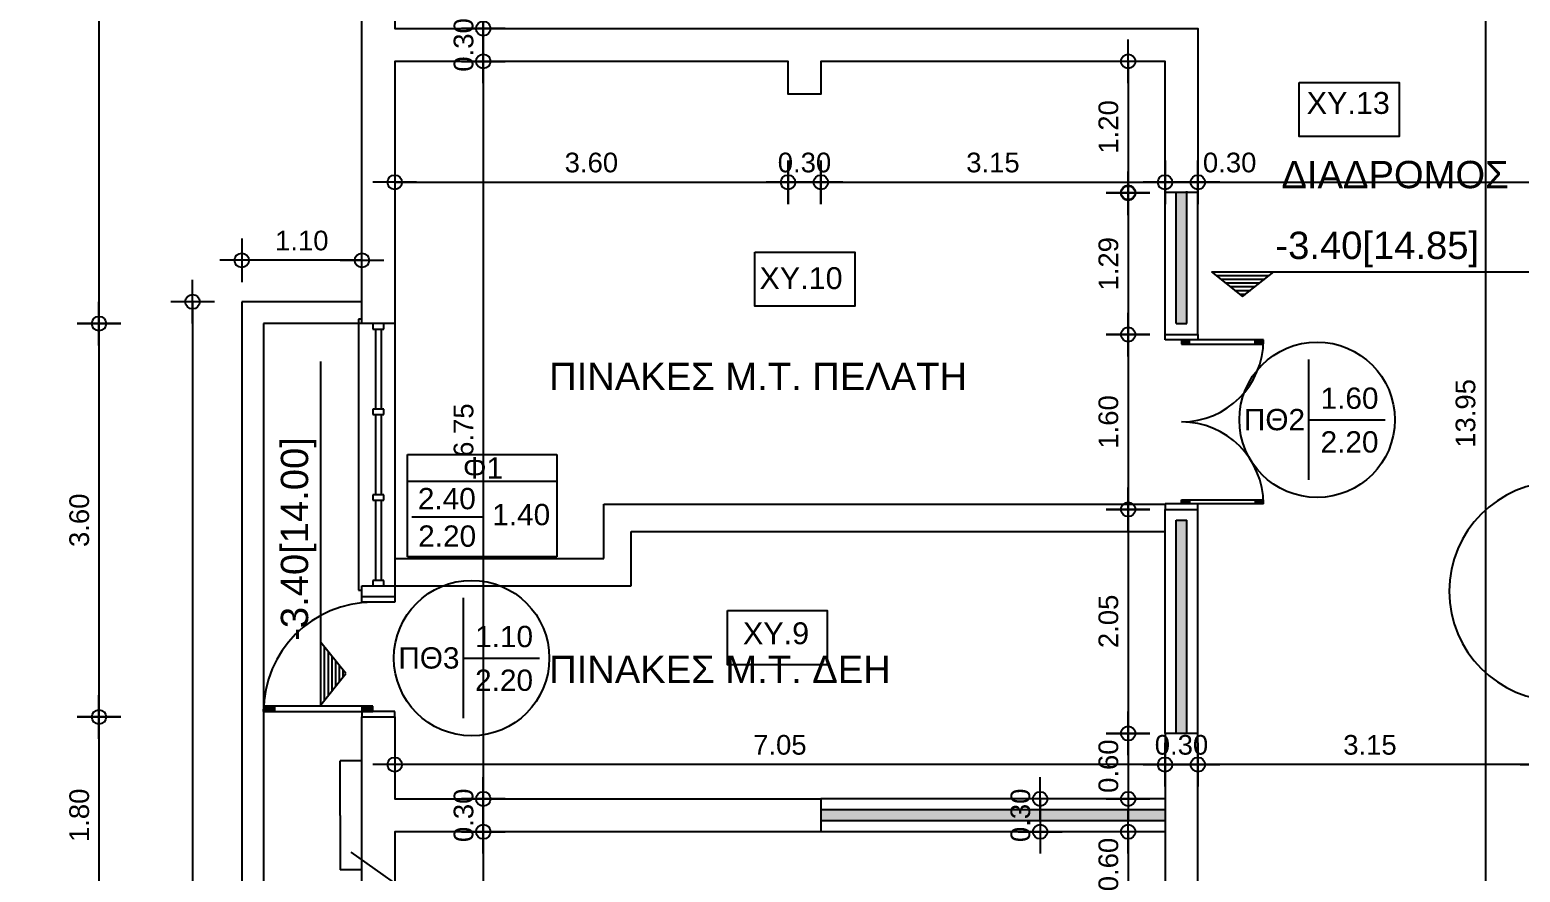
# Model space of a CAD drawing. Header units: metres. Extents: x -11 to 85, y -301 to 135.
# Drawn here: x 11.73 to 25.37, y -278.62 to -270.91 of the extents above; entities that cross this region are included whole.
import ezdxf
from ezdxf.enums import TextEntityAlignment as Align

# ---------------------------------------------------------------- set-up
doc = ezdxf.new("R2010")
doc.units = ezdxf.units.M
doc.header["$LTSCALE"] = 0.036
doc.header["$PDMODE"] = 2
for name, color, linetype in [('arxitek ypogeio', 252, 'Continuous'), ('DIMBLK', 252, 'Continuous'), ('electext', 20, 'Continuous'), ('Parathira', 252, 'Continuous')]:
    doc.layers.add(name, color=color, linetype=linetype)
doc.styles.add('COMU-N', font='arial.ttf')
doc.styles.get("Standard").update_dxf_attribs({"font": 'arial.ttf'})
doc.dimstyles.new('CADWDOT', dxfattribs={"dimscale": 0.1, "dimtxt": 1.8, "dimasz": 0.08, "dimexe": 2, "dimexo": 0, "dimgap": 0.09, "dimtad": 0, "dimrnd": 0.001, "dimzin": 0, "dimdsep": 46, "dimtxsty": 'Standard', "dimblk1": 'ARTDIM', "dimblk2": 'ARTDIM', "dimsah": 1, "dimcen": 0.09, "dimdle": 0.05, "dimse1": 1, "dimse2": 1, "dimadec": 0, "dimazin": 0, "dimtfac": 1, "dimtmove": 0, "dimatfit": 3, "dimldrblk": 'ARTDIM', "dimfxl": 2, "dimtvp": 0.9999, "dimtolj": 1, "dimtzin": 0, "dimarcsym": 0})

# ---------------------------------------------------------------- blocks, each defined once
blk = doc.blocks.new('ARTDIM')
at = {"layer": 'DIMBLK'}
for p, q in [((0, -24.9975), (0, 24.9975)), ((-24.9975, 0), (24.9975, 0))]:
    blk.add_line(p, q, dxfattribs=at)
blk.add_circle((0, 0), 8.25, dxfattribs=at)
blk = doc.blocks.new('*D1514')
at = {"layer": 'arxitek ypogeio', "color": 0, "lineweight": -2}
blk.add_line((9.674, -256.204), (9.674, -285.588), dxfattribs=at)
at = {"layer": 'Defpoints', "color": 0, "transparency": 16777216}
for p in [(13.507, -256.196), (9.674, -285.596), (13.507, -285.596)]:
    blk.add_point(p, dxfattribs=at)
at = {"layer": 'arxitek ypogeio', "color": 0, "lineweight": -2, "xscale": 0.008, "yscale": 0.008, "zscale": 0.008}
for p, rotation in [((9.674, -256.196), 90), ((9.674, -285.596), 270)]:
    blk.add_blockref('ARTDIM', p, dxfattribs=dict(at, rotation=rotation))
at = {"layer": 'arxitek ypogeio', "color": 0, "insert": (9.494, -270.896), "char_height": 0.18, "attachment_point": 5, "rotation": 90}
blk.add_mtext('\\A1;29.40', dxfattribs=at)
blk = doc.blocks.new('*D1527')
at = {"layer": 'arxitek ypogeio', "color": 0, "lineweight": -2}
blk.add_line((12.368, -267.154), (12.368, -273.588), dxfattribs=at)
at = {"layer": 'Defpoints', "color": 0, "transparency": 16777216}
for p in [(13.507, -267.146), (12.368, -273.596), (13.507, -273.596)]:
    blk.add_point(p, dxfattribs=at)
at = {"layer": 'arxitek ypogeio', "color": 0, "lineweight": -2, "xscale": 0.008, "yscale": 0.008, "zscale": 0.008}
for p, rotation in [((12.368, -267.146), 90), ((12.368, -273.596), 270)]:
    blk.add_blockref('ARTDIM', p, dxfattribs=dict(at, rotation=rotation))
at = {"layer": 'arxitek ypogeio', "color": 0, "insert": (12.188, -270.371), "char_height": 0.18, "attachment_point": 5, "rotation": 90}
blk.add_mtext('\\A1;6.45', dxfattribs=at)
blk = doc.blocks.new('*D1528')
at = {"layer": 'arxitek ypogeio', "color": 0, "lineweight": -2}
blk.add_line((12.368, -273.604), (12.368, -277.188), dxfattribs=at)
at = {"layer": 'Defpoints', "color": 0, "transparency": 16777216}
for p in [(13.507, -273.596), (12.368, -277.196), (13.507, -277.196)]:
    blk.add_point(p, dxfattribs=at)
at = {"layer": 'arxitek ypogeio', "color": 0, "lineweight": -2, "xscale": 0.008, "yscale": 0.008, "zscale": 0.008}
for p, rotation in [((12.368, -273.596), 90), ((12.368, -277.196), 270)]:
    blk.add_blockref('ARTDIM', p, dxfattribs=dict(at, rotation=rotation))
at = {"layer": 'arxitek ypogeio', "color": 0, "insert": (12.188, -275.396), "char_height": 0.18, "attachment_point": 5, "rotation": 90}
blk.add_mtext('\\A1;3.60', dxfattribs=at)
blk = doc.blocks.new('*D1529')
at = {"layer": 'arxitek ypogeio', "color": 0, "lineweight": -2}
blk.add_line((12.368, -277.204), (12.368, -278.988), dxfattribs=at)
at = {"layer": 'Defpoints', "color": 0, "transparency": 16777216}
for p in [(13.507, -277.196), (12.368, -278.996), (13.507, -278.996)]:
    blk.add_point(p, dxfattribs=at)
at = {"layer": 'arxitek ypogeio', "color": 0, "lineweight": -2, "xscale": 0.008, "yscale": 0.008, "zscale": 0.008}
for p, rotation in [((12.368, -277.196), 90), ((12.368, -278.996), 270)]:
    blk.add_blockref('ARTDIM', p, dxfattribs=dict(at, rotation=rotation))
at = {"layer": 'arxitek ypogeio', "color": 0, "insert": (12.188, -278.096), "char_height": 0.18, "attachment_point": 5, "rotation": 90}
blk.add_mtext('\\A1;1.80', dxfattribs=at)
blk = doc.blocks.new('*D1577')
at = {"layer": 'arxitek ypogeio', "color": 0, "lineweight": -2}
blk.add_line((15.885, -267.454), (15.885, -270.888), dxfattribs=at)
at = {"layer": 'Defpoints', "color": 0, "transparency": 16777216}
for p in [(15.074, -267.446), (15.074, -270.896), (15.885, -270.896)]:
    blk.add_point(p, dxfattribs=at)
at = {"layer": 'arxitek ypogeio', "color": 0, "lineweight": -2, "xscale": 0.008, "yscale": 0.008, "zscale": 0.008}
for p, rotation in [((15.885, -267.446), 90), ((15.885, -270.896), 270)]:
    blk.add_blockref('ARTDIM', p, dxfattribs=dict(at, rotation=rotation))
at = {"layer": 'arxitek ypogeio', "color": 0, "insert": (15.705, -269.171), "char_height": 0.18, "attachment_point": 5, "rotation": 90}
blk.add_mtext('\\A1;3.45', dxfattribs=at)
blk = doc.blocks.new('*D1578')
at = {"layer": 'arxitek ypogeio', "color": 0, "lineweight": -2}
blk.add_line((15.885, -270.904), (15.885, -271.188), dxfattribs=at)
at = {"layer": 'Defpoints', "color": 0, "transparency": 16777216}
for p in [(15.074, -270.896), (15.074, -271.196), (15.885, -271.196)]:
    blk.add_point(p, dxfattribs=at)
at = {"layer": 'arxitek ypogeio', "color": 0, "lineweight": -2, "xscale": 0.008, "yscale": 0.008, "zscale": 0.008}
for p, rotation in [((15.885, -270.896), 90), ((15.885, -271.196), 270)]:
    blk.add_blockref('ARTDIM', p, dxfattribs=dict(at, rotation=rotation))
at = {"layer": 'arxitek ypogeio', "color": 0, "insert": (15.705, -271.046), "char_height": 0.18, "attachment_point": 5, "rotation": 90}
blk.add_mtext('\\A1;0.30', dxfattribs=at)
blk = doc.blocks.new('*D1579')
at = {"layer": 'arxitek ypogeio', "color": 0, "lineweight": -2}
blk.add_line((15.885, -271.204), (15.885, -277.938), dxfattribs=at)
at = {"layer": 'Defpoints', "color": 0, "transparency": 16777216}
for p in [(15.074, -271.196), (15.074, -277.946), (15.885, -277.946)]:
    blk.add_point(p, dxfattribs=at)
at = {"layer": 'arxitek ypogeio', "color": 0, "lineweight": -2, "xscale": 0.008, "yscale": 0.008, "zscale": 0.008}
for p, rotation in [((15.885, -271.196), 90), ((15.885, -277.946), 270)]:
    blk.add_blockref('ARTDIM', p, dxfattribs=dict(at, rotation=rotation))
at = {"layer": 'arxitek ypogeio', "color": 0, "insert": (15.705, -274.571), "char_height": 0.18, "attachment_point": 5, "rotation": 90}
blk.add_mtext('\\A1;6.75', dxfattribs=at)
blk = doc.blocks.new('*D1580')
at = {"layer": 'arxitek ypogeio', "color": 0, "lineweight": -2}
blk.add_line((15.885, -277.954), (15.885, -278.238), dxfattribs=at)
at = {"layer": 'Defpoints', "color": 0, "transparency": 16777216}
for p in [(15.074, -277.946), (15.074, -278.246), (15.885, -278.246)]:
    blk.add_point(p, dxfattribs=at)
at = {"layer": 'arxitek ypogeio', "color": 0, "lineweight": -2, "xscale": 0.008, "yscale": 0.008, "zscale": 0.008}
for p, rotation in [((15.885, -277.946), 90), ((15.885, -278.246), 270)]:
    blk.add_blockref('ARTDIM', p, dxfattribs=dict(at, rotation=rotation))
at = {"layer": 'arxitek ypogeio', "color": 0, "insert": (15.705, -278.096), "char_height": 0.18, "attachment_point": 5, "rotation": 90}
blk.add_mtext('\\A1;0.30', dxfattribs=at)
blk = doc.blocks.new('*D1581')
at = {"layer": 'arxitek ypogeio', "color": 0, "lineweight": -2}
blk.add_line((15.885, -278.254), (15.885, -285.288), dxfattribs=at)
at = {"layer": 'Defpoints', "color": 0, "transparency": 16777216}
for p in [(15.074, -278.246), (15.074, -285.296), (15.885, -285.296)]:
    blk.add_point(p, dxfattribs=at)
at = {"layer": 'arxitek ypogeio', "color": 0, "lineweight": -2, "xscale": 0.008, "yscale": 0.008, "zscale": 0.008}
for p, rotation in [((15.885, -278.246), 90), ((15.885, -285.296), 270)]:
    blk.add_blockref('ARTDIM', p, dxfattribs=dict(at, rotation=rotation))
at = {"layer": 'arxitek ypogeio', "color": 0, "insert": (15.705, -281.771), "char_height": 0.18, "attachment_point": 5, "rotation": 90}
blk.add_mtext('\\A1;7.05', dxfattribs=at)
blk = doc.blocks.new('*D1583')
at = {"layer": 'arxitek ypogeio', "color": 0, "lineweight": -2}
blk.add_line((15.082, -272.303), (18.666, -272.303), dxfattribs=at)
at = {"layer": 'Defpoints', "color": 0, "transparency": 16777216}
for p in [(15.074, -271.196), (18.674, -271.196), (18.674, -272.303)]:
    blk.add_point(p, dxfattribs=at)
at = {"layer": 'arxitek ypogeio', "color": 0, "lineweight": -2, "xscale": 0.008, "yscale": 0.008, "zscale": 0.008, "rotation": 180}
blk.add_blockref('ARTDIM', (15.074, -272.303), dxfattribs=at)
at = {"layer": 'arxitek ypogeio', "color": 0, "lineweight": -2, "xscale": 0.008, "yscale": 0.008, "zscale": 0.008}
blk.add_blockref('ARTDIM', (18.674, -272.303), dxfattribs=at)
at = {"layer": 'arxitek ypogeio', "color": 0, "insert": (16.874, -272.123), "char_height": 0.18, "attachment_point": 5}
blk.add_mtext('\\A1;3.60', dxfattribs=at)
blk = doc.blocks.new('*D1584')
at = {"layer": 'arxitek ypogeio', "color": 0, "lineweight": -2}
blk.add_line((18.682, -272.303), (18.966, -272.303), dxfattribs=at)
at = {"layer": 'Defpoints', "color": 0, "transparency": 16777216}
for p in [(18.674, -271.496), (18.974, -271.496), (18.974, -272.303)]:
    blk.add_point(p, dxfattribs=at)
at = {"layer": 'arxitek ypogeio', "color": 0, "lineweight": -2, "xscale": 0.008, "yscale": 0.008, "zscale": 0.008, "rotation": 180}
blk.add_blockref('ARTDIM', (18.674, -272.303), dxfattribs=at)
at = {"layer": 'arxitek ypogeio', "color": 0, "lineweight": -2, "xscale": 0.008, "yscale": 0.008, "zscale": 0.008}
blk.add_blockref('ARTDIM', (18.974, -272.303), dxfattribs=at)
at = {"layer": 'arxitek ypogeio', "color": 0, "insert": (18.824, -272.123), "char_height": 0.18, "attachment_point": 5}
blk.add_mtext('\\A1;0.30', dxfattribs=at)
blk = doc.blocks.new('*D1585')
at = {"layer": 'arxitek ypogeio', "color": 0, "lineweight": -2}
blk.add_line((18.982, -272.303), (22.116, -272.303), dxfattribs=at)
at = {"layer": 'Defpoints', "color": 0, "transparency": 16777216}
for p in [(18.974, -271.496), (22.124, -271.496), (22.124, -272.303)]:
    blk.add_point(p, dxfattribs=at)
at = {"layer": 'arxitek ypogeio', "color": 0, "lineweight": -2, "xscale": 0.008, "yscale": 0.008, "zscale": 0.008, "rotation": 180}
blk.add_blockref('ARTDIM', (18.974, -272.303), dxfattribs=at)
at = {"layer": 'arxitek ypogeio', "color": 0, "lineweight": -2, "xscale": 0.008, "yscale": 0.008, "zscale": 0.008}
blk.add_blockref('ARTDIM', (22.124, -272.303), dxfattribs=at)
at = {"layer": 'arxitek ypogeio', "color": 0, "insert": (20.549, -272.123), "char_height": 0.18, "attachment_point": 5}
blk.add_mtext('\\A1;3.15', dxfattribs=at)
blk = doc.blocks.new('*D1586')
at = {"layer": 'arxitek ypogeio', "color": 0, "lineweight": -2}
for p, q in [((22.132, -272.303), (22.416, -272.303)), ((22.424, -272.303), (22.998, -272.303))]:
    blk.add_line(p, q, dxfattribs=at)
at = {"layer": 'Defpoints', "color": 0, "transparency": 16777216}
for p in [(22.424, -272.303), (22.124, -272.403), (22.424, -272.396)]:
    blk.add_point(p, dxfattribs=at)
at = {"layer": 'arxitek ypogeio', "color": 0, "lineweight": -2, "xscale": 0.008, "yscale": 0.008, "zscale": 0.008, "rotation": 180}
blk.add_blockref('ARTDIM', (22.124, -272.303), dxfattribs=at)
at = {"layer": 'arxitek ypogeio', "color": 0, "lineweight": -2, "xscale": 0.008, "yscale": 0.008, "zscale": 0.008}
blk.add_blockref('ARTDIM', (22.424, -272.303), dxfattribs=at)
at = {"layer": 'arxitek ypogeio', "color": 0, "insert": (22.715, -272.123), "char_height": 0.18, "attachment_point": 5}
blk.add_mtext('\\A1;0.30', dxfattribs=at)
blk = doc.blocks.new('*D1587')
at = {"layer": 'arxitek ypogeio', "color": 0, "lineweight": -2}
blk.add_line((22.432, -272.303), (40.116, -272.303), dxfattribs=at)
at = {"layer": 'Defpoints', "color": 0, "transparency": 16777216}
for p in [(40.124, -272.303), (22.424, -272.383), (40.124, -272.696)]:
    blk.add_point(p, dxfattribs=at)
at = {"layer": 'arxitek ypogeio', "color": 0, "lineweight": -2, "xscale": 0.008, "yscale": 0.008, "zscale": 0.008, "rotation": 180}
blk.add_blockref('ARTDIM', (22.424, -272.303), dxfattribs=at)
at = {"layer": 'arxitek ypogeio', "color": 0, "lineweight": -2, "xscale": 0.008, "yscale": 0.008, "zscale": 0.008}
blk.add_blockref('ARTDIM', (40.124, -272.303), dxfattribs=at)
at = {"layer": 'arxitek ypogeio', "color": 0, "insert": (31.274, -272.123), "char_height": 0.18, "attachment_point": 5}
blk.add_mtext('\\A1;17.70', dxfattribs=at)
blk = doc.blocks.new('*D1603')
at = {"layer": 'arxitek ypogeio', "color": 0, "lineweight": -2}
blk.add_line((25.057, -267.454), (25.057, -281.383), dxfattribs=at)
at = {"layer": 'Defpoints', "color": 0, "transparency": 16777216}
for p in [(24.024, -267.446), (23.416, -281.391), (25.057, -281.391)]:
    blk.add_point(p, dxfattribs=at)
at = {"layer": 'arxitek ypogeio', "color": 0, "lineweight": -2, "xscale": 0.008, "yscale": 0.008, "zscale": 0.008}
for p, rotation in [((25.057, -267.446), 90), ((25.057, -281.391), 270)]:
    blk.add_blockref('ARTDIM', p, dxfattribs=dict(at, rotation=rotation))
at = {"layer": 'arxitek ypogeio', "color": 0, "insert": (24.874, -274.418), "char_height": 0.18, "attachment_point": 5, "rotation": 90}
blk.add_mtext('\\A1;13.95', dxfattribs=at)
blk = doc.blocks.new('*D1640')
at = {"layer": 'arxitek ypogeio', "color": 0, "lineweight": -2}
blk.add_line((25.566, -277.632), (22.432, -277.632), dxfattribs=at)
at = {"layer": 'Defpoints', "color": 0, "transparency": 16777216}
for p in [(22.424, -277.632), (22.424, -277.796), (25.574, -277.796)]:
    blk.add_point(p, dxfattribs=at)
at = {"layer": 'arxitek ypogeio', "color": 0, "lineweight": -2, "xscale": 0.008, "yscale": 0.008, "zscale": 0.008, "rotation": 180}
blk.add_blockref('ARTDIM', (22.424, -277.632), dxfattribs=at)
at = {"layer": 'arxitek ypogeio', "color": 0, "lineweight": -2, "xscale": 0.008, "yscale": 0.008, "zscale": 0.008}
blk.add_blockref('ARTDIM', (25.574, -277.632), dxfattribs=at)
at = {"layer": 'arxitek ypogeio', "color": 0, "insert": (23.999, -277.452), "char_height": 0.18, "attachment_point": 5}
blk.add_mtext('\\A1;3.15', dxfattribs=at)
blk = doc.blocks.new('*D1641')
at = {"layer": 'arxitek ypogeio', "color": 0, "lineweight": -2}
blk.add_line((22.416, -277.632), (22.132, -277.632), dxfattribs=at)
at = {"layer": 'Defpoints', "color": 0, "transparency": 16777216}
for p in [(22.124, -277.374), (22.424, -277.374), (22.124, -277.632)]:
    blk.add_point(p, dxfattribs=at)
at = {"layer": 'arxitek ypogeio', "color": 0, "lineweight": -2, "xscale": 0.008, "yscale": 0.008, "zscale": 0.008, "rotation": 180}
blk.add_blockref('ARTDIM', (22.124, -277.632), dxfattribs=at)
at = {"layer": 'arxitek ypogeio', "color": 0, "lineweight": -2, "xscale": 0.008, "yscale": 0.008, "zscale": 0.008}
blk.add_blockref('ARTDIM', (22.424, -277.632), dxfattribs=at)
at = {"layer": 'arxitek ypogeio', "color": 0, "insert": (22.274, -277.452), "char_height": 0.18, "attachment_point": 5}
blk.add_mtext('\\A1;0.30', dxfattribs=at)
blk = doc.blocks.new('*D1642')
at = {"layer": 'arxitek ypogeio', "color": 0, "lineweight": -2}
blk.add_line((22.116, -277.632), (15.082, -277.632), dxfattribs=at)
at = {"layer": 'Defpoints', "color": 0, "transparency": 16777216}
for p in [(15.074, -277.632), (15.074, -277.946), (22.124, -277.946)]:
    blk.add_point(p, dxfattribs=at)
at = {"layer": 'arxitek ypogeio', "color": 0, "lineweight": -2, "xscale": 0.008, "yscale": 0.008, "zscale": 0.008, "rotation": 180}
blk.add_blockref('ARTDIM', (15.074, -277.632), dxfattribs=at)
at = {"layer": 'arxitek ypogeio', "color": 0, "lineweight": -2, "xscale": 0.008, "yscale": 0.008, "zscale": 0.008}
blk.add_blockref('ARTDIM', (22.124, -277.632), dxfattribs=at)
at = {"layer": 'arxitek ypogeio', "color": 0, "insert": (18.599, -277.452), "char_height": 0.18, "attachment_point": 5}
blk.add_mtext('\\A1;7.05', dxfattribs=at)
blk = doc.blocks.new('A$C52D13D70')
at = {"layer": 'Parathira'}
for p, q in [((-0.33, 0.04), (-0.33, -2.44)), ((-0.3, 0.04), (-0.33, 0.04)), ((-0.1, 0), (-0.2, 0)), ((-0.2, 0), (-0.2, -0.05)), ((-0.1, -0.05), (-0.1, 0)), ((0, 0), (0, -2.4)), ((-0.2, -0.05), (-0.1, -0.05)), ((-0.175, -0.05), (-0.175, -0.783)), ((-0.125, -0.05), (-0.125, -0.783)), ((-0.1, -0.783), (-0.2, -0.783)), ((-0.2, -0.783), (-0.2, -0.833)), ((-0.1, -0.833), (-0.1, -0.783)), ((-0.2, -0.833), (-0.1, -0.833)), ((-0.175, -0.833), (-0.175, -1.567)), ((-0.125, -0.833), (-0.125, -1.567)), ((-0.1, -1.567), (-0.2, -1.567)), ((-0.2, -1.567), (-0.2, -1.617)), ((-0.2, -1.617), (-0.1, -1.617)), ((-0.175, -1.617), (-0.175, -2.35)), ((-0.125, -1.617), (-0.125, -2.35)), ((-0.1, -1.617), (-0.1, -1.567)), ((-0.33, -2.44), (-0.3, -2.44)), ((-0.1, -2.35), (-0.2, -2.35)), ((-0.2, -2.35), (-0.2, -2.4)), ((-0.2, -2.4), (-0.1, -2.4)), ((-0.1, -2.4), (-0.1, -2.35))]:
    blk.add_line(p, q, dxfattribs=at)
blk = doc.blocks.new('A$C31B96D1E')
at = {"layer": 'Parathira'}
for p, q in [((0.05, 0.6), (0.05, -0.15)), ((0.057, 0.525), (0.057, 0.6)), ((0.065, 0.525), (0.065, 0.6)), ((0.072, 0.525), (0.072, 0.6)), ((0.08, 0.525), (0.08, 0.599)), ((0.087, -0.15), (0.087, 0.599)), ((1.512, -0.15), (1.512, 0.599)), ((1.52, 0.525), (1.52, 0.599)), ((1.527, 0.525), (1.527, 0.6)), ((1.535, 0.525), (1.535, 0.6)), ((1.542, 0.525), (1.542, 0.6)), ((1.55, 0.6), (1.55, -0.15)), ((0.087, 0.525), (0.05, 0.525)), ((1.512, 0.525), (1.55, 0.525)), ((0, 0), (0.05, 0)), ((0.05, 0), (0.05, -0.3)), ((1.6, 0), (1.55, 0)), ((1.55, 0), (1.55, -0.3)), ((0.087, -0.075), (0.05, -0.075)), ((0.057, -0.15), (0.057, -0.075)), ((0.065, -0.15), (0.065, -0.075)), ((0.072, -0.15), (0.072, -0.075)), ((0.08, -0.15), (0.08, -0.075)), ((1.512, -0.075), (1.55, -0.075)), ((1.52, -0.15), (1.52, -0.075)), ((1.527, -0.15), (1.527, -0.075)), ((1.535, -0.15), (1.535, -0.075)), ((1.542, -0.15), (1.542, -0.075)), ((0.05, -0.15), (0.087, -0.15)), ((1.55, -0.15), (1.512, -0.15)), ((0.05, -0.3), (0, -0.3)), ((1.55, -0.3), (1.6, -0.3))]:
    blk.add_line(p, q, dxfattribs=at)
for centre, start, end in [((0.05, -0.15), 0, 90), ((1.55, -0.15), 90, 180)]:
    blk.add_arc(centre, 0.75, start, end, dxfattribs=at)
blk = doc.blocks.new('A$C796D02E1')
at = {"layer": 'Parathira'}
for p, q in [((0.3, 0.95), (0.3, -0.05)), ((0.35, 0.85), (0.3, 0.85)), ((0.31, 0.85), (0.31, 0.95)), ((0.32, 0.85), (0.32, 0.95)), ((0.33, 0.85), (0.33, 0.95)), ((0.34, 0.85), (0.34, 0.949)), ((0.35, -0.05), (0.35, 0.949)), ((0, -0.05), (0, 0)), ((0.35, 0.05), (0.3, 0.05)), ((0.3, 0), (0.3, -0.05)), ((0.31, -0.05), (0.31, 0.05)), ((0.32, -0.05), (0.32, 0.05)), ((0.33, -0.05), (0.33, 0.05)), ((0.34, -0.05), (0.34, 0.05)), ((0.3, -0.05), (0, -0.05)), ((0.3, -0.05), (0.35, -0.05)), ((0, -1.05), (0, -1.1)), ((0.3, -1.05), (0, -1.05)), ((0.3, -1.05), (0.25, -1.05)), ((0.3, -1.1), (0.3, -1.05))]:
    blk.add_line(p, q, dxfattribs=at)
blk.add_arc((0.3, -0.05), 1, 270, 90, dxfattribs=at)
blk = doc.blocks.new('*D1460')
at = {"layer": 'arxitek ypogeio', "color": 0, "lineweight": -2}
blk.add_line((21.786, -271.204), (21.786, -272.388), dxfattribs=at)
at = {"layer": 'Defpoints', "color": 0, "transparency": 16777216}
for p in [(22.124, -271.196), (21.786, -272.396), (22.124, -272.396)]:
    blk.add_point(p, dxfattribs=at)
at = {"layer": 'arxitek ypogeio', "color": 0, "lineweight": -2, "xscale": 0.008, "yscale": 0.008, "zscale": 0.008}
for p, rotation in [((21.786, -271.196), 90), ((21.786, -272.396), 270)]:
    blk.add_blockref('ARTDIM', p, dxfattribs=dict(at, rotation=rotation))
at = {"layer": 'arxitek ypogeio', "color": 0, "insert": (21.606, -271.796), "char_height": 0.18, "attachment_point": 5, "rotation": 90}
blk.add_mtext('\\A1;1.20', dxfattribs=at)
blk = doc.blocks.new('*D1461')
at = {"layer": 'arxitek ypogeio', "color": 0, "lineweight": -2}
blk.add_line((21.786, -272.411), (21.786, -273.688), dxfattribs=at)
at = {"layer": 'Defpoints', "color": 0, "transparency": 16777216}
for p in [(22.124, -272.403), (21.786, -273.696), (22.124, -273.696)]:
    blk.add_point(p, dxfattribs=at)
at = {"layer": 'arxitek ypogeio', "color": 0, "lineweight": -2, "xscale": 0.008, "yscale": 0.008, "zscale": 0.008}
for p, rotation in [((21.786, -272.403), 90), ((21.786, -273.696), 270)]:
    blk.add_blockref('ARTDIM', p, dxfattribs=dict(at, rotation=rotation))
at = {"layer": 'arxitek ypogeio', "color": 0, "insert": (21.606, -273.049), "char_height": 0.18, "attachment_point": 5, "rotation": 90}
blk.add_mtext('\\A1;1.29', dxfattribs=at)
blk = doc.blocks.new('*D1462')
at = {"layer": 'arxitek ypogeio', "color": 0, "lineweight": -2}
blk.add_line((21.786, -273.704), (21.786, -275.288), dxfattribs=at)
at = {"layer": 'Defpoints', "color": 0, "transparency": 16777216}
for p in [(22.124, -273.696), (21.786, -275.296), (22.124, -275.296)]:
    blk.add_point(p, dxfattribs=at)
at = {"layer": 'arxitek ypogeio', "color": 0, "lineweight": -2, "xscale": 0.008, "yscale": 0.008, "zscale": 0.008}
for p, rotation in [((21.786, -273.696), 90), ((21.786, -275.296), 270)]:
    blk.add_blockref('ARTDIM', p, dxfattribs=dict(at, rotation=rotation))
at = {"layer": 'arxitek ypogeio', "color": 0, "insert": (21.606, -274.496), "char_height": 0.18, "attachment_point": 5, "rotation": 90}
blk.add_mtext('\\A1;1.60', dxfattribs=at)
blk = doc.blocks.new('*D1463')
at = {"layer": 'arxitek ypogeio', "color": 0, "lineweight": -2}
blk.add_line((21.786, -275.304), (21.786, -277.338), dxfattribs=at)
at = {"layer": 'Defpoints', "color": 0, "transparency": 16777216}
for p in [(22.124, -275.296), (21.786, -277.346), (22.124, -277.346)]:
    blk.add_point(p, dxfattribs=at)
at = {"layer": 'arxitek ypogeio', "color": 0, "lineweight": -2, "xscale": 0.008, "yscale": 0.008, "zscale": 0.008}
for p, rotation in [((21.786, -275.296), 90), ((21.786, -277.346), 270)]:
    blk.add_blockref('ARTDIM', p, dxfattribs=dict(at, rotation=rotation))
at = {"layer": 'arxitek ypogeio', "color": 0, "insert": (21.606, -276.321), "char_height": 0.18, "attachment_point": 5, "rotation": 90}
blk.add_mtext('\\A1;2.05', dxfattribs=at)
blk = doc.blocks.new('*D1464')
at = {"layer": 'arxitek ypogeio', "color": 0, "lineweight": -2}
blk.add_line((21.786, -277.354), (21.786, -277.938), dxfattribs=at)
at = {"layer": 'Defpoints', "color": 0, "transparency": 16777216}
for p in [(22.124, -277.346), (21.786, -277.946), (22.124, -277.946)]:
    blk.add_point(p, dxfattribs=at)
at = {"layer": 'arxitek ypogeio', "color": 0, "lineweight": -2, "xscale": 0.008, "yscale": 0.008, "zscale": 0.008}
for p, rotation in [((21.786, -277.346), 90), ((21.786, -277.946), 270)]:
    blk.add_blockref('ARTDIM', p, dxfattribs=dict(at, rotation=rotation))
at = {"layer": 'arxitek ypogeio', "color": 0, "insert": (21.606, -277.646), "char_height": 0.18, "attachment_point": 5, "rotation": 90}
blk.add_mtext('\\A1;0.60', dxfattribs=at)
blk = doc.blocks.new('*D1465')
at = {"layer": 'arxitek ypogeio', "color": 0, "lineweight": -2}
blk.add_line((20.981, -277.954), (20.981, -278.238), dxfattribs=at)
at = {"layer": 'Defpoints', "color": 0, "transparency": 16777216}
for p in [(22.124, -277.946), (20.981, -278.246), (22.124, -278.246)]:
    blk.add_point(p, dxfattribs=at)
at = {"layer": 'arxitek ypogeio', "color": 0, "lineweight": -2, "xscale": 0.008, "yscale": 0.008, "zscale": 0.008}
for p, rotation in [((20.981, -277.946), 90), ((20.981, -278.246), 270)]:
    blk.add_blockref('ARTDIM', p, dxfattribs=dict(at, rotation=rotation))
at = {"layer": 'arxitek ypogeio', "color": 0, "insert": (20.801, -278.096), "char_height": 0.18, "attachment_point": 5, "rotation": 90}
blk.add_mtext('\\A1;0.30', dxfattribs=at)
blk = doc.blocks.new('*D1466')
at = {"layer": 'arxitek ypogeio', "color": 0, "lineweight": -2}
blk.add_line((21.786, -278.254), (21.786, -278.838), dxfattribs=at)
at = {"layer": 'Defpoints', "color": 0, "transparency": 16777216}
for p in [(22.124, -278.246), (21.786, -278.846), (22.124, -278.846)]:
    blk.add_point(p, dxfattribs=at)
at = {"layer": 'arxitek ypogeio', "color": 0, "lineweight": -2, "xscale": 0.008, "yscale": 0.008, "zscale": 0.008}
for p, rotation in [((21.786, -278.246), 90), ((21.786, -278.846), 270)]:
    blk.add_blockref('ARTDIM', p, dxfattribs=dict(at, rotation=rotation))
at = {"layer": 'arxitek ypogeio', "color": 0, "insert": (21.606, -278.546), "char_height": 0.18, "attachment_point": 5, "rotation": 90}
blk.add_mtext('\\A1;0.60', dxfattribs=at)
blk = doc.blocks.new('*D1472')
at = {"layer": 'arxitek ypogeio', "color": 0, "lineweight": -2}
blk.add_line((14.766, -273.017), (13.682, -273.017), dxfattribs=at)
at = {"layer": 'Defpoints', "color": 0, "transparency": 16777216}
for p in [(13.674, -273.017), (13.674, -273.396), (14.774, -273.396)]:
    blk.add_point(p, dxfattribs=at)
at = {"layer": 'arxitek ypogeio', "color": 0, "lineweight": -2, "xscale": 0.008, "yscale": 0.008, "zscale": 0.008, "rotation": 180}
blk.add_blockref('ARTDIM', (13.674, -273.017), dxfattribs=at)
at = {"layer": 'arxitek ypogeio', "color": 0, "lineweight": -2, "xscale": 0.008, "yscale": 0.008, "zscale": 0.008}
blk.add_blockref('ARTDIM', (14.774, -273.017), dxfattribs=at)
at = {"layer": 'arxitek ypogeio', "color": 0, "insert": (14.224, -272.837), "char_height": 0.18, "attachment_point": 5}
blk.add_mtext('\\A1;1.10', dxfattribs=at)
blk = doc.blocks.new('*D1473')
at = {"layer": 'arxitek ypogeio', "color": 0, "lineweight": -2}
blk.add_line((13.224, -273.404), (13.224, -285.588), dxfattribs=at)
at = {"layer": 'Defpoints', "color": 0, "transparency": 16777216}
for p in [(13.674, -273.396), (13.224, -285.596), (13.674, -285.596)]:
    blk.add_point(p, dxfattribs=at)
at = {"layer": 'arxitek ypogeio', "color": 0, "lineweight": -2, "xscale": 0.008, "yscale": 0.008, "zscale": 0.008}
for p, rotation in [((13.224, -273.396), 90), ((13.224, -285.596), 270)]:
    blk.add_blockref('ARTDIM', p, dxfattribs=dict(at, rotation=rotation))
at = {"layer": 'arxitek ypogeio', "color": 0, "insert": (13.044, -279.496), "char_height": 0.18, "attachment_point": 5, "rotation": 90}
blk.add_mtext('\\A1;12.20', dxfattribs=at)

msp = doc.modelspace()

# ---------------------------------------------------------------- hatches: boundary and pattern name
at = {"layer": 'arxitek ypogeio'}
for points in [[(22.324, -272.396), (22.224, -272.396), (22.224, -273.596), (22.324, -273.596)], [(22.324, -275.396), (22.224, -275.396), (22.224, -277.346), (22.324, -277.346)], [(22.124, -278.046), (18.974, -278.046), (18.974, -278.146), (22.124, -278.146)]]:
    msp.add_hatch(color=256, dxfattribs=at).paths.add_polyline_path(points)

# ---------------------------------------------------------------- linework, layer by layer
for p, q in [((22.124, -273.696), (22.124, -272.396)), ((22.224, -273.596), (22.224, -272.396)), ((22.324, -273.596), (22.324, -272.383)), ((22.424, -273.696), (22.424, -272.383)), ((22.549, -273.121), (22.834, -273.349)), ((22.549, -273.121), (25.69, -273.121)), ((22.592, -273.155), (23.076, -273.155)), ((22.834, -273.349), (23.119, -273.121)), ((22.634, -273.19), (23.033, -273.19)), ((22.677, -273.224), (22.991, -273.224)), ((22.72, -273.258), (22.948, -273.258)), ((22.763, -273.292), (22.905, -273.292)), ((14.774, -273.396), (13.674, -273.396)), ((13.674, -273.396), (13.674, -285.596)), ((22.805, -273.327), (22.862, -273.327)), ((13.874, -273.596), (13.874, -285.396)), ((14.774, -273.596), (13.874, -273.596)), ((22.124, -273.696), (22.424, -273.696)), ((22.224, -273.596), (22.324, -273.596)), ((14.398, -277.085), (14.398, -273.943)), ((23.437, -273.926), (23.437, -275.026)), ((23.437, -274.476), (24.137, -274.476)), ((15.191, -275.731), (15.191, -274.794)), ((15.191, -274.794), (16.558, -274.794)), ((16.558, -274.794), (16.558, -275.731)), ((16.558, -275.04), (15.191, -275.04)), ((15.23, -275.365), (15.876, -275.365)), ((16.987, -275.248), (22.123, -275.248)), ((16.987, -275.746), (16.987, -275.248)), ((22.124, -277.346), (22.124, -275.296)), ((22.124, -275.296), (22.424, -275.296)), ((22.424, -277.346), (22.424, -275.296)), ((17.237, -275.996), (17.237, -275.498)), ((17.237, -275.498), (22.123, -275.498)), ((22.224, -275.396), (22.324, -275.396)), ((22.224, -277.346), (22.224, -275.396)), ((22.324, -277.346), (22.324, -275.396)), ((15.074, -275.746), (16.987, -275.746)), ((16.558, -275.731), (15.191, -275.731)), ((14.774, -276.096), (14.774, -275.996)), ((14.774, -275.996), (15.074, -275.996)), ((15.074, -275.996), (15.074, -276.096)), ((15.074, -275.996), (17.237, -275.996)), ((15.074, -276.096), (14.774, -276.096)), ((14.774, -276.146), (14.774, -276.096)), ((15.074, -276.146), (14.774, -276.146)), ((15.074, -276.096), (15.074, -276.146)), ((15.7, -276.107), (15.7, -277.207)), ((14.626, -276.799), (14.398, -276.514)), ((14.432, -277.042), (14.432, -276.557)), ((14.467, -276.999), (14.467, -276.6)), ((14.501, -276.956), (14.501, -276.643)), ((14.535, -276.913), (14.535, -276.685)), ((14.569, -276.871), (14.569, -276.728)), ((15.7, -276.657), (16.4, -276.657)), ((14.398, -277.085), (14.626, -276.799)), ((14.603, -276.828), (14.603, -276.771)), ((13.874, -277.146), (13.875, -277.096)), ((13.974, -277.116), (13.874, -277.116)), ((13.974, -277.126), (13.874, -277.126)), ((13.974, -277.136), (13.874, -277.136)), ((14.874, -277.096), (13.875, -277.096)), ((13.974, -277.106), (13.875, -277.106)), ((13.974, -277.096), (13.974, -277.146)), ((14.774, -277.096), (14.774, -277.146)), ((14.874, -277.106), (14.774, -277.106)), ((14.874, -277.116), (14.774, -277.116)), ((14.874, -277.126), (14.774, -277.126)), ((14.874, -277.136), (14.774, -277.136)), ((14.874, -277.146), (14.874, -277.096)), ((13.874, -277.146), (14.874, -277.146)), ((15.074, -277.146), (14.774, -277.146)), ((14.774, -277.146), (14.774, -277.196)), ((15.074, -277.196), (15.074, -277.146)), ((14.774, -277.596), (14.574, -277.596)), ((14.574, -278.096), (14.574, -277.596)), ((22.124, -277.946), (18.974, -277.946)), ((22.124, -278.046), (18.974, -278.046)), ((14.574, -278.096), (14.574, -278.596)), ((22.124, -278.146), (18.974, -278.146)), ((22.124, -278.246), (18.974, -278.246)), ((14.672, -278.433), (15.354, -278.915)), ((14.774, -278.596), (14.574, -278.596))]:
    msp.add_line(p, q, dxfattribs=at)
for points in [[(14.774, -273.596), (14.774, -267.146), (18.674, -267.146), (18.674, -266.646), (18.974, -266.646), (18.974, -267.146), (22.024, -267.146), (22.024, -266.646), (22.424, -266.646), (22.424, -267.446), (15.074, -267.446), (15.074, -270.896), (22.424, -270.896), (22.424, -272.396), (22.124, -272.396), (22.124, -271.196), (18.974, -271.196), (18.974, -271.496), (18.674, -271.496), (18.674, -271.196), (15.074, -271.196), (15.074, -273.596)], [(14.774, -278.996), (14.774, -277.196), (15.074, -277.196), (15.074, -277.946), (18.974, -277.946), (18.974, -278.246), (15.074, -278.246), (15.074, -278.996)], [(22.124, -277.346), (22.124, -278.846), (22.424, -278.846), (22.424, -277.346)]]:
    msp.add_lwpolyline(points, close=True, dxfattribs=at)
for centre in [(23.515, -274.476), (15.778, -276.657)]:
    msp.add_circle(centre, 0.711, dxfattribs=at)
msp.add_arc((14.874, -277.146), 1, 90, 180, dxfattribs=at)
at = {"layer": 'electext'}
for points in [[(23.35, -271.39), (24.265, -271.39), (24.265, -271.884), (23.35, -271.884)], [(18.371, -272.942), (19.286, -272.942), (19.286, -273.437), (18.371, -273.437)], [(18.119, -276.223), (19.033, -276.223), (19.033, -276.718), (18.119, -276.718)]]:
    msp.add_lwpolyline(points, close=True, dxfattribs=at)

# ---------------------------------------------------------------- block references
at = {"layer": 'arxitek ypogeio'}
msp.add_blockref('A$C52D13D70', (15.074, -273.596), dxfattribs=at)
for name, p, rotation in [('A$C31B96D1E', (22.424, -273.696), 270), ('A$C796D02E1', (26.024, -276.096), 180)]:
    msp.add_blockref(name, p, dxfattribs=dict(at, rotation=rotation))

# ---------------------------------------------------------------- texts
at = {"layer": 'arxitek ypogeio', "style": 'COMU-N'}
for s, height, p in [('ΔΙΑΔΡΟΜΟΣ', 0.25, (23.189, -272.357)), ('ΠΙΝΑΚΕΣ Μ.Τ. ΠΕΛΑΤΗ', 0.25, (16.487, -274.205)), ('Φ1', 0.195, (15.698, -275.014)), ('2.40', 0.195, (15.286, -275.295)), ('1.40', 0.195, (15.967, -275.441)), ('2.20', 0.195, (15.289, -275.638)), ('ΠΙΝΑΚΕΣ Μ.Τ. ΔΕΗ', 0.25, (16.487, -276.886))]:
    msp.add_text(s, height=height, dxfattribs=at).set_placement(p)
msp.add_attdef('-3.40[14.85]', (23.134, -273.005), '±0.00', height=0.25, dxfattribs=at)
for tag, text, p in [('1.60', '0.90', (23.812, -274.376)), ('ΠΘ2', '2.20', (23.125, -274.572)), ('2.20', '2.20', (23.812, -274.776)), ('1.10', '0.90', (16.075, -276.557)), ('ΠΘ3', '2.20', (15.387, -276.753)), ('2.20', '2.20', (16.075, -276.957))]:
    msp.add_attdef(tag, text=text, height=0.195, dxfattribs=at).set_placement(p, align=Align.CENTER)
msp.add_attdef('-3.40[14.00]', (14.282, -276.499), '±0.00', height=0.25, rotation=90, dxfattribs=at)
at = {"layer": 'electext', "style": 'COMU-N'}
for s, p in [('ΧΥ.13', (23.42, -271.677)), ('ΧΥ.10', (18.412, -273.28)), ('ΧΥ.9', (18.261, -276.53))]:
    msp.add_text(s, height=0.2, dxfattribs=at).set_placement(p)

# ---------------------------------------------------------------- dimensions: what is measured, and where the dimension line sits
at = {"layer": 'arxitek ypogeio'}
for base, p1, p2, picture, middle in [((9.674, -285.596), (13.507, -256.196), (13.507, -285.596), '*D1514', (9.494, -270.896)), ((12.368, -273.596), (13.507, -267.146), (13.507, -273.596), '*D1527', (12.188, -270.371)), ((15.885, -270.896), (15.074, -267.446), (15.074, -270.896), '*D1577', (15.705, -269.171)), ((25.0575, -281.3912), (24.0237, -267.4455), (23.4163, -281.3912), '*D1603', (24.8736, -274.4184)), ((15.885, -277.946), (15.074, -271.196), (15.074, -277.946), '*D1579', (15.705, -274.571)), ((21.786, -272.396), (22.124, -271.196), (22.124, -272.396), '*D1460', (21.606, -271.796)), ((21.786, -273.696), (22.124, -272.403), (22.124, -273.696), '*D1461', (21.606, -273.049)), ((13.224, -285.596), (13.674, -273.396), (13.674, -285.596), '*D1473', (13.044, -279.496)), ((12.368, -277.196), (13.507, -273.596), (13.507, -277.196), '*D1528', (12.188, -275.396)), ((21.786, -275.296), (22.124, -273.696), (22.124, -275.296), '*D1462', (21.606, -274.496)), ((21.786, -277.346), (22.124, -275.296), (22.124, -277.346), '*D1463', (21.606, -276.321)), ((12.368, -278.996), (13.507, -277.196), (13.507, -278.996), '*D1529', (12.188, -278.096)), ((15.885, -285.296), (15.074, -278.246), (15.074, -285.296), '*D1581', (15.705, -281.771))]:
    dim = msp.add_linear_dim(base=base, p1=p1, p2=p2, angle=90, dimstyle='CADWDOT', dxfattribs=at)
    dim.commit()
    dim.dimension.update_dxf_attribs({"geometry": picture, "text_midpoint": middle})
for base, p1, p2, picture, middle in [((15.885, -271.196), (15.074, -270.896), (15.074, -271.196), '*D1578', (15.885, -271.046)), ((21.786, -277.946), (22.124, -277.346), (22.124, -277.946), '*D1464', (21.786, -277.646)), ((15.885, -278.246), (15.074, -277.946), (15.074, -278.246), '*D1580', (15.885, -278.096)), ((20.981, -278.246), (22.124, -277.946), (22.124, -278.246), '*D1465', (20.981, -278.096)), ((21.786, -278.846), (22.124, -278.246), (22.124, -278.846), '*D1466', (21.786, -278.546))]:
    dim = msp.add_linear_dim(base=base, p1=p1, p2=p2, angle=90, dimstyle='CADWDOT', dxfattribs=at)
    dim.commit()
    dim.dimension.update_dxf_attribs({"geometry": picture, "text_midpoint": middle, "dimtype": 160})
for base, p1, p2, picture, middle in [((18.674, -272.303), (15.074, -271.196), (18.674, -271.196), '*D1583', (16.874, -272.123)), ((22.124, -272.303), (18.974, -271.496), (22.124, -271.496), '*D1585', (20.549, -272.123)), ((22.424, -272.303), (22.124, -272.403), (22.424, -272.396), '*D1586', (22.715, -272.123)), ((40.124, -272.303), (22.424, -272.383), (40.124, -272.696), '*D1587', (31.274, -272.123)), ((13.674, -273.017), (14.774, -273.396), (13.674, -273.396), '*D1472', (14.224, -272.837)), ((15.074, -277.632), (22.124, -277.946), (15.074, -277.946), '*D1642', (18.599, -277.452)), ((22.424, -277.632), (25.574, -277.796), (22.424, -277.796), '*D1640', (23.999, -277.452))]:
    dim = msp.add_linear_dim(base=base, p1=p1, p2=p2, dimstyle='CADWDOT', dxfattribs=at)
    dim.commit()
    dim.dimension.update_dxf_attribs({"geometry": picture, "text_midpoint": middle})
for base, p1, p2, picture, middle in [((18.974, -272.303), (18.674, -271.496), (18.974, -271.496), '*D1584', (18.824, -272.303)), ((22.124, -277.632), (22.424, -277.374), (22.124, -277.374), '*D1641', (22.274, -277.632))]:
    dim = msp.add_linear_dim(base=base, p1=p1, p2=p2, dimstyle='CADWDOT', dxfattribs=at)
    dim.commit()
    dim.dimension.update_dxf_attribs({"geometry": picture, "text_midpoint": middle, "dimtype": 160})

doc.saveas('drawing.dxf')
